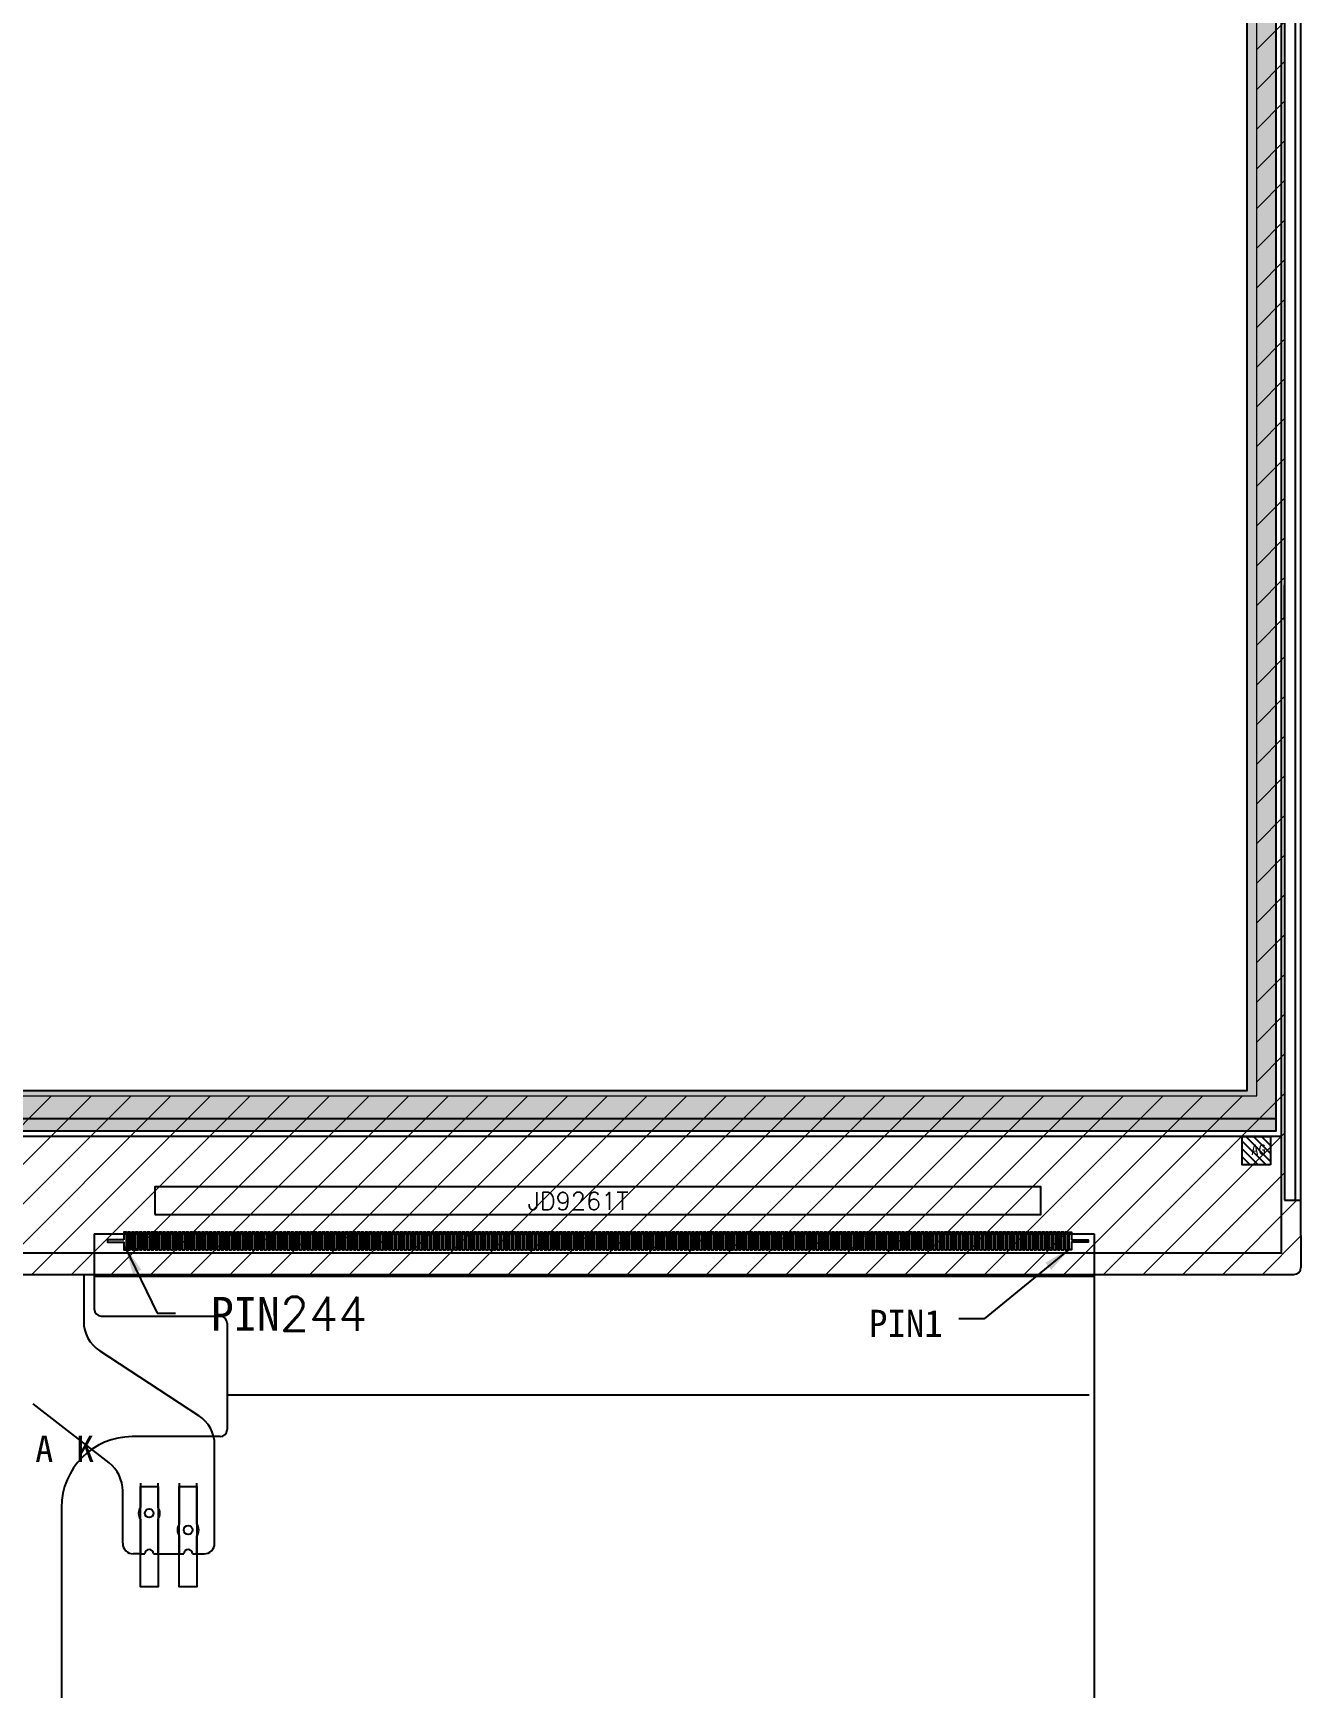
# Model space of a CAD drawing. Header units: millimetres. Extents: x 1875 to 2286, y -25 to 261.
# Drawn here: x 1997.45 to 2033.3, y 74.2 to 120.99 of the extents above; entities that cross this region are included whole.
import ezdxf

# ---------------------------------------------------------------- set-up
doc = ezdxf.new("R2010")
doc.units = ezdxf.units.MM
doc.layers.add('DIM', color=3, linetype='Continuous', lineweight=18)
doc.layers.add('T-SHADING黑白双面胶', color=5, linetype='Continuous', lineweight=18)
for name, color, linetype in [('FPC', 30, 'Continuous'), ('TEXT', 4, 'Continuous'), ('TFT', 7, 'Continuous'), ('铁框', 142, 'Continuous')]:
    doc.layers.add(name, color=color, linetype=linetype)
doc.styles.add('宝明', font='simhei.ttf')
doc.dimstyles.new('ISO-25', dxfattribs={"dimtxt": 2.5, "dimasz": 2.5, "dimexe": 1.25, "dimexo": 0.625, "dimtad": 1, "dimtxsty": 'Standard', "dimcen": 2.5, "dimadec": 0, "dimazin": 0, "dimtfac": 1, "dimtmove": 0, "dimatfit": 3, "dimfxl": 1, "dimarcsym": 0})

# ---------------------------------------------------------------- blocks, each defined once
blk = doc.blocks.new('fpc5')
at = {"color": 2}
for p, q in [((1281.949, 32.883), (1310.229, 32.883)), ((1281.949, 32.882), (1281.949, 30.759)), ((1310.229, 32.883), (1310.229, -10.547)), ((1282.149, 30.559), (1285.51, 30.559)), ((1285.71, 30.359), (1285.71, 27.348)), ((1285.71, 28.333), (1310.089, 28.333)), ((1285.51, 27.148), (1283.023, 27.148)), ((1281.023, 25.148), (1281.023, -6.197))]:
    blk.add_line(p, q, dxfattribs=at)
for centre, radius, start, end in [((1282.149, 30.759), 0.2, 180, 270), ((1285.51, 30.359), 0.2, 0, 90), ((1283.023, 25.148), 2, 90, 180), ((1285.51, 27.348), 0.2, 270, 0)]:
    blk.add_arc(centre, radius, start, end, dxfattribs=at)
blk = doc.blocks.new('LCD1.5')
at = {"layer": 'TFT'}
h = blk.add_hatch(dxfattribs=at)
h.set_pattern_fill('ANSI36', color=256, scale=0.2, style=0)
h.set_pattern_definition([(45, (-15922.382, -4703.7288), (0.336759605, 1.234785217), [1.5875, -0.3175, 0, -0.3175])])
h.paths.add_polyline_path([(1564.092, 26.825), (1600.828, 26.825), (1600.828, 137.225), (1564.092, 137.225)], flags=16)
h.paths.add_polyline_path([(1563.285, 138.075), (1601.635, 138.075), (1601.635, 25.675), (1563.285, 25.675)])
h = blk.add_hatch(dxfattribs=at)
h.set_pattern_fill('ANSI31', color=256, scale=0.05, style=0)
h.set_pattern_definition([(135, (19294.3747, -4805.91362), (0.1122532015, 0.1122532015), [])])
h.paths.add_polyline_path([(1601.485, 24.725), (1600.685, 24.725), (1600.685, 25.525), (1601.485, 25.525)])
for points in [[(1563.135, 138.225), (1601.785, 138.225), (1601.785, 25.525), (1563.135, 25.525)], [(1563.135, 138.225), (1601.785, 138.225), (1601.785, 22.225), (1563.135, 22.225)], [(1563.285, 138.075), (1601.635, 138.075), (1601.635, 25.675), (1563.285, 25.675)], [(1564.092, 26.825), (1600.828, 26.825), (1600.828, 137.225), (1564.092, 137.225)], [(1569.93, 23.325), (1594.99, 23.325), (1594.99, 24.103), (1569.93, 24.103)], [(1569.06, 22.61), (1568.595, 22.61), (1568.595, 22.54), (1569.06, 22.54), (1569.06, 22.325), (1569.13, 22.325), (1569.13, 22.825), (1569.06, 22.825)], [(1569.17, 22.325), (1569.24, 22.325), (1569.24, 22.825), (1569.17, 22.825)], [(1569.28, 22.325), (1569.35, 22.325), (1569.35, 22.825), (1569.28, 22.825)], [(1569.39, 22.325), (1569.46, 22.325), (1569.46, 22.825), (1569.39, 22.825)], [(1569.5, 22.325), (1569.57, 22.325), (1569.57, 22.825), (1569.5, 22.825)], [(1569.61, 22.325), (1569.68, 22.325), (1569.68, 22.825), (1569.61, 22.825)], [(1569.72, 22.325), (1569.79, 22.325), (1569.79, 22.825), (1569.72, 22.825)], [(1569.83, 22.325), (1569.9, 22.325), (1569.9, 22.825), (1569.83, 22.825)], [(1569.94, 22.325), (1570.01, 22.325), (1570.01, 22.825), (1569.94, 22.825)], [(1570.05, 22.325), (1570.12, 22.325), (1570.12, 22.825), (1570.05, 22.825)], [(1570.16, 22.325), (1570.23, 22.325), (1570.23, 22.825), (1570.16, 22.825)], [(1570.27, 22.325), (1570.34, 22.325), (1570.34, 22.825), (1570.27, 22.825)], [(1570.38, 22.325), (1570.45, 22.325), (1570.45, 22.825), (1570.38, 22.825)], [(1570.49, 22.325), (1570.56, 22.325), (1570.56, 22.825), (1570.49, 22.825)], [(1570.6, 22.325), (1570.67, 22.325), (1570.67, 22.825), (1570.6, 22.825)], [(1570.71, 22.325), (1570.78, 22.325), (1570.78, 22.825), (1570.71, 22.825)], [(1570.82, 22.325), (1570.89, 22.325), (1570.89, 22.825), (1570.82, 22.825)], [(1570.93, 22.325), (1571, 22.325), (1571, 22.825), (1570.93, 22.825)], [(1571.04, 22.325), (1571.11, 22.325), (1571.11, 22.825), (1571.04, 22.825)], [(1571.15, 22.325), (1571.22, 22.325), (1571.22, 22.825), (1571.15, 22.825)], [(1571.26, 22.325), (1571.33, 22.325), (1571.33, 22.825), (1571.26, 22.825)], [(1571.37, 22.325), (1571.44, 22.325), (1571.44, 22.825), (1571.37, 22.825)], [(1571.48, 22.325), (1571.55, 22.325), (1571.55, 22.825), (1571.48, 22.825)], [(1571.59, 22.325), (1571.66, 22.325), (1571.66, 22.825), (1571.59, 22.825)], [(1571.7, 22.325), (1571.77, 22.325), (1571.77, 22.825), (1571.7, 22.825)], [(1571.81, 22.325), (1571.88, 22.325), (1571.88, 22.825), (1571.81, 22.825)], [(1571.92, 22.325), (1571.99, 22.325), (1571.99, 22.825), (1571.92, 22.825)], [(1572.03, 22.325), (1572.1, 22.325), (1572.1, 22.825), (1572.03, 22.825)], [(1572.14, 22.325), (1572.21, 22.325), (1572.21, 22.825), (1572.14, 22.825)], [(1572.25, 22.325), (1572.32, 22.325), (1572.32, 22.825), (1572.25, 22.825)], [(1572.36, 22.325), (1572.43, 22.325), (1572.43, 22.825), (1572.36, 22.825)], [(1572.47, 22.325), (1572.54, 22.325), (1572.54, 22.825), (1572.47, 22.825)], [(1572.58, 22.325), (1572.65, 22.325), (1572.65, 22.825), (1572.58, 22.825)], [(1572.69, 22.325), (1572.76, 22.325), (1572.76, 22.825), (1572.69, 22.825)], [(1572.8, 22.325), (1572.87, 22.325), (1572.87, 22.825), (1572.8, 22.825)], [(1572.91, 22.325), (1572.98, 22.325), (1572.98, 22.825), (1572.91, 22.825)], [(1573.02, 22.325), (1573.09, 22.325), (1573.09, 22.825), (1573.02, 22.825)], [(1573.13, 22.325), (1573.2, 22.325), (1573.2, 22.825), (1573.13, 22.825)], [(1573.24, 22.325), (1573.31, 22.325), (1573.31, 22.825), (1573.24, 22.825)], [(1573.35, 22.325), (1573.42, 22.325), (1573.42, 22.825), (1573.35, 22.825)], [(1573.46, 22.325), (1573.53, 22.325), (1573.53, 22.825), (1573.46, 22.825)], [(1573.57, 22.325), (1573.64, 22.325), (1573.64, 22.825), (1573.57, 22.825)], [(1573.68, 22.325), (1573.75, 22.325), (1573.75, 22.825), (1573.68, 22.825)], [(1573.79, 22.325), (1573.86, 22.325), (1573.86, 22.825), (1573.79, 22.825)], [(1573.9, 22.325), (1573.97, 22.325), (1573.97, 22.825), (1573.9, 22.825)], [(1574.01, 22.325), (1574.08, 22.325), (1574.08, 22.825), (1574.01, 22.825)], [(1574.12, 22.325), (1574.19, 22.325), (1574.19, 22.825), (1574.12, 22.825)], [(1574.23, 22.325), (1574.3, 22.325), (1574.3, 22.825), (1574.23, 22.825)], [(1574.34, 22.325), (1574.41, 22.325), (1574.41, 22.825), (1574.34, 22.825)], [(1574.45, 22.325), (1574.52, 22.325), (1574.52, 22.825), (1574.45, 22.825)], [(1574.56, 22.325), (1574.63, 22.325), (1574.63, 22.825), (1574.56, 22.825)], [(1574.67, 22.325), (1574.74, 22.325), (1574.74, 22.825), (1574.67, 22.825)], [(1574.78, 22.325), (1574.85, 22.325), (1574.85, 22.825), (1574.78, 22.825)], [(1574.89, 22.325), (1574.96, 22.325), (1574.96, 22.825), (1574.89, 22.825)], [(1575, 22.325), (1575.07, 22.325), (1575.07, 22.825), (1575, 22.825)], [(1575.11, 22.325), (1575.18, 22.325), (1575.18, 22.825), (1575.11, 22.825)], [(1575.22, 22.325), (1575.29, 22.325), (1575.29, 22.825), (1575.22, 22.825)], [(1575.33, 22.325), (1575.4, 22.325), (1575.4, 22.825), (1575.33, 22.825)], [(1575.44, 22.325), (1575.51, 22.325), (1575.51, 22.825), (1575.44, 22.825)], [(1575.55, 22.325), (1575.62, 22.325), (1575.62, 22.825), (1575.55, 22.825)], [(1575.66, 22.325), (1575.73, 22.325), (1575.73, 22.825), (1575.66, 22.825)], [(1575.77, 22.325), (1575.84, 22.325), (1575.84, 22.825), (1575.77, 22.825)], [(1575.88, 22.325), (1575.95, 22.325), (1575.95, 22.825), (1575.88, 22.825)], [(1575.99, 22.325), (1576.06, 22.325), (1576.06, 22.825), (1575.99, 22.825)], [(1576.1, 22.325), (1576.17, 22.325), (1576.17, 22.825), (1576.1, 22.825)], [(1576.21, 22.325), (1576.28, 22.325), (1576.28, 22.825), (1576.21, 22.825)], [(1576.32, 22.325), (1576.39, 22.325), (1576.39, 22.825), (1576.32, 22.825)], [(1576.43, 22.325), (1576.5, 22.325), (1576.5, 22.825), (1576.43, 22.825)], [(1576.54, 22.325), (1576.61, 22.325), (1576.61, 22.825), (1576.54, 22.825)], [(1576.65, 22.325), (1576.72, 22.325), (1576.72, 22.825), (1576.65, 22.825)], [(1576.76, 22.325), (1576.83, 22.325), (1576.83, 22.825), (1576.76, 22.825)], [(1576.87, 22.325), (1576.94, 22.325), (1576.94, 22.825), (1576.87, 22.825)], [(1576.98, 22.325), (1577.05, 22.325), (1577.05, 22.825), (1576.98, 22.825)], [(1577.09, 22.325), (1577.16, 22.325), (1577.16, 22.825), (1577.09, 22.825)], [(1577.2, 22.325), (1577.27, 22.325), (1577.27, 22.825), (1577.2, 22.825)], [(1577.31, 22.325), (1577.38, 22.325), (1577.38, 22.825), (1577.31, 22.825)], [(1577.42, 22.325), (1577.49, 22.325), (1577.49, 22.825), (1577.42, 22.825)], [(1577.53, 22.325), (1577.6, 22.325), (1577.6, 22.825), (1577.53, 22.825)], [(1577.64, 22.325), (1577.71, 22.325), (1577.71, 22.825), (1577.64, 22.825)], [(1577.75, 22.325), (1577.82, 22.325), (1577.82, 22.825), (1577.75, 22.825)], [(1577.86, 22.325), (1577.93, 22.325), (1577.93, 22.825), (1577.86, 22.825)], [(1577.97, 22.325), (1578.04, 22.325), (1578.04, 22.825), (1577.97, 22.825)], [(1578.08, 22.325), (1578.15, 22.325), (1578.15, 22.825), (1578.08, 22.825)], [(1578.19, 22.325), (1578.26, 22.325), (1578.26, 22.825), (1578.19, 22.825)], [(1578.3, 22.325), (1578.37, 22.325), (1578.37, 22.825), (1578.3, 22.825)], [(1578.41, 22.325), (1578.48, 22.325), (1578.48, 22.825), (1578.41, 22.825)], [(1578.52, 22.325), (1578.59, 22.325), (1578.59, 22.825), (1578.52, 22.825)], [(1578.63, 22.325), (1578.7, 22.325), (1578.7, 22.825), (1578.63, 22.825)], [(1578.74, 22.325), (1578.81, 22.325), (1578.81, 22.825), (1578.74, 22.825)], [(1578.85, 22.325), (1578.92, 22.325), (1578.92, 22.825), (1578.85, 22.825)], [(1578.96, 22.325), (1579.03, 22.325), (1579.03, 22.825), (1578.96, 22.825)], [(1579.07, 22.325), (1579.14, 22.325), (1579.14, 22.825), (1579.07, 22.825)], [(1579.18, 22.325), (1579.25, 22.325), (1579.25, 22.825), (1579.18, 22.825)], [(1579.29, 22.325), (1579.36, 22.325), (1579.36, 22.825), (1579.29, 22.825)], [(1579.4, 22.325), (1579.47, 22.325), (1579.47, 22.825), (1579.4, 22.825)], [(1579.51, 22.325), (1579.58, 22.325), (1579.58, 22.825), (1579.51, 22.825)], [(1579.62, 22.325), (1579.69, 22.325), (1579.69, 22.825), (1579.62, 22.825)], [(1579.73, 22.325), (1579.8, 22.325), (1579.8, 22.825), (1579.73, 22.825)], [(1579.84, 22.325), (1579.91, 22.325), (1579.91, 22.825), (1579.84, 22.825)], [(1579.95, 22.325), (1580.02, 22.325), (1580.02, 22.825), (1579.95, 22.825)], [(1580.06, 22.325), (1580.13, 22.325), (1580.13, 22.825), (1580.06, 22.825)], [(1580.17, 22.325), (1580.24, 22.325), (1580.24, 22.825), (1580.17, 22.825)], [(1580.28, 22.325), (1580.35, 22.325), (1580.35, 22.825), (1580.28, 22.825)], [(1580.39, 22.325), (1580.46, 22.325), (1580.46, 22.825), (1580.39, 22.825)], [(1580.5, 22.325), (1580.57, 22.325), (1580.57, 22.825), (1580.5, 22.825)], [(1580.61, 22.325), (1580.68, 22.325), (1580.68, 22.825), (1580.61, 22.825)], [(1580.72, 22.325), (1580.79, 22.325), (1580.79, 22.825), (1580.72, 22.825)], [(1580.83, 22.325), (1580.9, 22.325), (1580.9, 22.825), (1580.83, 22.825)], [(1580.94, 22.325), (1581.01, 22.325), (1581.01, 22.825), (1580.94, 22.825)], [(1581.05, 22.325), (1581.12, 22.325), (1581.12, 22.825), (1581.05, 22.825)], [(1581.16, 22.325), (1581.23, 22.325), (1581.23, 22.825), (1581.16, 22.825)], [(1581.27, 22.325), (1581.34, 22.325), (1581.34, 22.825), (1581.27, 22.825)], [(1581.38, 22.325), (1581.45, 22.325), (1581.45, 22.825), (1581.38, 22.825)], [(1581.49, 22.325), (1581.56, 22.325), (1581.56, 22.825), (1581.49, 22.825)], [(1581.6, 22.325), (1581.67, 22.325), (1581.67, 22.825), (1581.6, 22.825)], [(1581.71, 22.325), (1581.78, 22.325), (1581.78, 22.825), (1581.71, 22.825)], [(1581.82, 22.325), (1581.89, 22.325), (1581.89, 22.825), (1581.82, 22.825)], [(1581.93, 22.325), (1582, 22.325), (1582, 22.825), (1581.93, 22.825)], [(1582.04, 22.325), (1582.11, 22.325), (1582.11, 22.825), (1582.04, 22.825)], [(1582.15, 22.325), (1582.22, 22.325), (1582.22, 22.825), (1582.15, 22.825)], [(1582.26, 22.325), (1582.33, 22.325), (1582.33, 22.825), (1582.26, 22.825)], [(1582.37, 22.325), (1582.44, 22.325), (1582.44, 22.825), (1582.37, 22.825)], [(1582.48, 22.325), (1582.55, 22.325), (1582.55, 22.825), (1582.48, 22.825)], [(1582.59, 22.325), (1582.66, 22.325), (1582.66, 22.825), (1582.59, 22.825)], [(1582.7, 22.325), (1582.77, 22.325), (1582.77, 22.825), (1582.7, 22.825)], [(1582.81, 22.325), (1582.88, 22.325), (1582.88, 22.825), (1582.81, 22.825)], [(1582.92, 22.325), (1582.99, 22.325), (1582.99, 22.825), (1582.92, 22.825)], [(1583.03, 22.325), (1583.1, 22.325), (1583.1, 22.825), (1583.03, 22.825)], [(1583.14, 22.325), (1583.21, 22.325), (1583.21, 22.825), (1583.14, 22.825)], [(1583.25, 22.325), (1583.32, 22.325), (1583.32, 22.825), (1583.25, 22.825)], [(1583.36, 22.325), (1583.43, 22.325), (1583.43, 22.825), (1583.36, 22.825)], [(1583.47, 22.325), (1583.54, 22.325), (1583.54, 22.825), (1583.47, 22.825)], [(1583.58, 22.325), (1583.65, 22.325), (1583.65, 22.825), (1583.58, 22.825)], [(1583.69, 22.325), (1583.76, 22.325), (1583.76, 22.825), (1583.69, 22.825)], [(1583.8, 22.325), (1583.87, 22.325), (1583.87, 22.825), (1583.8, 22.825)], [(1583.91, 22.325), (1583.98, 22.325), (1583.98, 22.825), (1583.91, 22.825)], [(1584.02, 22.325), (1584.09, 22.325), (1584.09, 22.825), (1584.02, 22.825)], [(1584.13, 22.325), (1584.2, 22.325), (1584.2, 22.825), (1584.13, 22.825)], [(1584.24, 22.325), (1584.31, 22.325), (1584.31, 22.825), (1584.24, 22.825)], [(1584.35, 22.325), (1584.42, 22.325), (1584.42, 22.825), (1584.35, 22.825)], [(1584.46, 22.325), (1584.53, 22.325), (1584.53, 22.825), (1584.46, 22.825)], [(1584.57, 22.325), (1584.64, 22.325), (1584.64, 22.825), (1584.57, 22.825)], [(1584.68, 22.325), (1584.75, 22.325), (1584.75, 22.825), (1584.68, 22.825)], [(1584.79, 22.325), (1584.86, 22.325), (1584.86, 22.825), (1584.79, 22.825)], [(1584.9, 22.325), (1584.97, 22.325), (1584.97, 22.825), (1584.9, 22.825)], [(1585.01, 22.325), (1585.08, 22.325), (1585.08, 22.825), (1585.01, 22.825)], [(1585.12, 22.325), (1585.19, 22.325), (1585.19, 22.825), (1585.12, 22.825)], [(1585.23, 22.325), (1585.3, 22.325), (1585.3, 22.825), (1585.23, 22.825)], [(1585.34, 22.325), (1585.41, 22.325), (1585.41, 22.825), (1585.34, 22.825)], [(1585.45, 22.325), (1585.52, 22.325), (1585.52, 22.825), (1585.45, 22.825)], [(1585.56, 22.325), (1585.63, 22.325), (1585.63, 22.825), (1585.56, 22.825)], [(1585.67, 22.325), (1585.74, 22.325), (1585.74, 22.825), (1585.67, 22.825)], [(1585.78, 22.325), (1585.85, 22.325), (1585.85, 22.825), (1585.78, 22.825)], [(1585.89, 22.325), (1585.96, 22.325), (1585.96, 22.825), (1585.89, 22.825)], [(1586, 22.325), (1586.07, 22.325), (1586.07, 22.825), (1586, 22.825)], [(1586.11, 22.325), (1586.18, 22.325), (1586.18, 22.825), (1586.11, 22.825)], [(1586.22, 22.325), (1586.29, 22.325), (1586.29, 22.825), (1586.22, 22.825)], [(1586.33, 22.325), (1586.4, 22.325), (1586.4, 22.825), (1586.33, 22.825)], [(1586.44, 22.325), (1586.51, 22.325), (1586.51, 22.825), (1586.44, 22.825)], [(1586.55, 22.325), (1586.62, 22.325), (1586.62, 22.825), (1586.55, 22.825)], [(1586.66, 22.325), (1586.73, 22.325), (1586.73, 22.825), (1586.66, 22.825)], [(1586.77, 22.325), (1586.84, 22.325), (1586.84, 22.825), (1586.77, 22.825)], [(1586.88, 22.325), (1586.95, 22.325), (1586.95, 22.825), (1586.88, 22.825)], [(1586.99, 22.325), (1587.06, 22.325), (1587.06, 22.825), (1586.99, 22.825)], [(1587.1, 22.325), (1587.17, 22.325), (1587.17, 22.825), (1587.1, 22.825)], [(1587.21, 22.325), (1587.28, 22.325), (1587.28, 22.825), (1587.21, 22.825)], [(1587.32, 22.325), (1587.39, 22.325), (1587.39, 22.825), (1587.32, 22.825)], [(1587.43, 22.325), (1587.5, 22.325), (1587.5, 22.825), (1587.43, 22.825)], [(1587.54, 22.325), (1587.61, 22.325), (1587.61, 22.825), (1587.54, 22.825)], [(1587.65, 22.325), (1587.72, 22.325), (1587.72, 22.825), (1587.65, 22.825)], [(1587.76, 22.325), (1587.83, 22.325), (1587.83, 22.825), (1587.76, 22.825)], [(1587.87, 22.325), (1587.94, 22.325), (1587.94, 22.825), (1587.87, 22.825)], [(1587.98, 22.325), (1588.05, 22.325), (1588.05, 22.825), (1587.98, 22.825)], [(1588.09, 22.325), (1588.16, 22.325), (1588.16, 22.825), (1588.09, 22.825)], [(1588.2, 22.325), (1588.27, 22.325), (1588.27, 22.825), (1588.2, 22.825)], [(1588.31, 22.325), (1588.38, 22.325), (1588.38, 22.825), (1588.31, 22.825)], [(1588.42, 22.325), (1588.49, 22.325), (1588.49, 22.825), (1588.42, 22.825)], [(1588.53, 22.325), (1588.6, 22.325), (1588.6, 22.825), (1588.53, 22.825)], [(1588.64, 22.325), (1588.71, 22.325), (1588.71, 22.825), (1588.64, 22.825)], [(1588.75, 22.325), (1588.82, 22.325), (1588.82, 22.825), (1588.75, 22.825)], [(1588.86, 22.325), (1588.93, 22.325), (1588.93, 22.825), (1588.86, 22.825)], [(1588.97, 22.325), (1589.04, 22.325), (1589.04, 22.825), (1588.97, 22.825)], [(1589.08, 22.325), (1589.15, 22.325), (1589.15, 22.825), (1589.08, 22.825)], [(1589.19, 22.325), (1589.26, 22.325), (1589.26, 22.825), (1589.19, 22.825)], [(1589.3, 22.325), (1589.37, 22.325), (1589.37, 22.825), (1589.3, 22.825)], [(1589.41, 22.325), (1589.48, 22.325), (1589.48, 22.825), (1589.41, 22.825)], [(1589.52, 22.325), (1589.59, 22.325), (1589.59, 22.825), (1589.52, 22.825)], [(1589.63, 22.325), (1589.7, 22.325), (1589.7, 22.825), (1589.63, 22.825)], [(1589.74, 22.325), (1589.81, 22.325), (1589.81, 22.825), (1589.74, 22.825)], [(1589.85, 22.325), (1589.92, 22.325), (1589.92, 22.825), (1589.85, 22.825)], [(1589.96, 22.325), (1590.03, 22.325), (1590.03, 22.825), (1589.96, 22.825)], [(1590.07, 22.325), (1590.14, 22.325), (1590.14, 22.825), (1590.07, 22.825)], [(1590.18, 22.325), (1590.25, 22.325), (1590.25, 22.825), (1590.18, 22.825)], [(1590.29, 22.325), (1590.36, 22.325), (1590.36, 22.825), (1590.29, 22.825)], [(1590.4, 22.325), (1590.47, 22.325), (1590.47, 22.825), (1590.4, 22.825)], [(1590.51, 22.325), (1590.58, 22.325), (1590.58, 22.825), (1590.51, 22.825)], [(1590.62, 22.325), (1590.69, 22.325), (1590.69, 22.825), (1590.62, 22.825)], [(1590.73, 22.325), (1590.8, 22.325), (1590.8, 22.825), (1590.73, 22.825)], [(1590.84, 22.325), (1590.91, 22.325), (1590.91, 22.825), (1590.84, 22.825)], [(1590.95, 22.325), (1591.02, 22.325), (1591.02, 22.825), (1590.95, 22.825)], [(1591.06, 22.325), (1591.13, 22.325), (1591.13, 22.825), (1591.06, 22.825)], [(1591.17, 22.325), (1591.24, 22.325), (1591.24, 22.825), (1591.17, 22.825)], [(1591.28, 22.325), (1591.35, 22.325), (1591.35, 22.825), (1591.28, 22.825)], [(1591.39, 22.325), (1591.46, 22.325), (1591.46, 22.825), (1591.39, 22.825)], [(1591.5, 22.325), (1591.57, 22.325), (1591.57, 22.825), (1591.5, 22.825)], [(1591.61, 22.325), (1591.68, 22.325), (1591.68, 22.825), (1591.61, 22.825)], [(1591.72, 22.325), (1591.79, 22.325), (1591.79, 22.825), (1591.72, 22.825)], [(1591.83, 22.325), (1591.9, 22.325), (1591.9, 22.825), (1591.83, 22.825)], [(1591.94, 22.325), (1592.01, 22.325), (1592.01, 22.825), (1591.94, 22.825)], [(1592.05, 22.325), (1592.12, 22.325), (1592.12, 22.825), (1592.05, 22.825)], [(1592.16, 22.325), (1592.23, 22.325), (1592.23, 22.825), (1592.16, 22.825)], [(1592.27, 22.325), (1592.34, 22.325), (1592.34, 22.825), (1592.27, 22.825)], [(1592.38, 22.325), (1592.45, 22.325), (1592.45, 22.825), (1592.38, 22.825)], [(1592.49, 22.325), (1592.56, 22.325), (1592.56, 22.825), (1592.49, 22.825)], [(1592.6, 22.325), (1592.67, 22.325), (1592.67, 22.825), (1592.6, 22.825)], [(1592.71, 22.325), (1592.78, 22.325), (1592.78, 22.825), (1592.71, 22.825)], [(1592.82, 22.325), (1592.89, 22.325), (1592.89, 22.825), (1592.82, 22.825)], [(1592.93, 22.325), (1593, 22.325), (1593, 22.825), (1592.93, 22.825)], [(1593.04, 22.325), (1593.11, 22.325), (1593.11, 22.825), (1593.04, 22.825)], [(1593.15, 22.325), (1593.22, 22.325), (1593.22, 22.825), (1593.15, 22.825)], [(1593.26, 22.325), (1593.33, 22.325), (1593.33, 22.825), (1593.26, 22.825)], [(1593.37, 22.325), (1593.44, 22.325), (1593.44, 22.825), (1593.37, 22.825)], [(1593.48, 22.325), (1593.55, 22.325), (1593.55, 22.825), (1593.48, 22.825)], [(1593.59, 22.325), (1593.66, 22.325), (1593.66, 22.825), (1593.59, 22.825)], [(1593.7, 22.325), (1593.77, 22.325), (1593.77, 22.825), (1593.7, 22.825)], [(1593.81, 22.325), (1593.88, 22.325), (1593.88, 22.825), (1593.81, 22.825)], [(1593.92, 22.325), (1593.99, 22.325), (1593.99, 22.825), (1593.92, 22.825)], [(1594.03, 22.325), (1594.1, 22.325), (1594.1, 22.825), (1594.03, 22.825)], [(1594.14, 22.325), (1594.21, 22.325), (1594.21, 22.825), (1594.14, 22.825)], [(1594.25, 22.325), (1594.32, 22.325), (1594.32, 22.825), (1594.25, 22.825)], [(1594.36, 22.325), (1594.43, 22.325), (1594.43, 22.825), (1594.36, 22.825)], [(1594.47, 22.325), (1594.54, 22.325), (1594.54, 22.825), (1594.47, 22.825)], [(1594.58, 22.325), (1594.65, 22.325), (1594.65, 22.825), (1594.58, 22.825)], [(1594.69, 22.325), (1594.76, 22.325), (1594.76, 22.825), (1594.69, 22.825)], [(1594.8, 22.325), (1594.87, 22.325), (1594.87, 22.825), (1594.8, 22.825)], [(1594.91, 22.325), (1594.98, 22.325), (1594.98, 22.825), (1594.91, 22.825)], [(1595.02, 22.325), (1595.09, 22.325), (1595.09, 22.825), (1595.02, 22.825)], [(1595.13, 22.325), (1595.2, 22.325), (1595.2, 22.825), (1595.13, 22.825)], [(1595.24, 22.325), (1595.31, 22.325), (1595.31, 22.825), (1595.24, 22.825)], [(1595.35, 22.325), (1595.42, 22.325), (1595.42, 22.825), (1595.35, 22.825)], [(1595.46, 22.325), (1595.53, 22.325), (1595.53, 22.825), (1595.46, 22.825)], [(1595.57, 22.325), (1595.64, 22.325), (1595.64, 22.825), (1595.57, 22.825)], [(1595.68, 22.325), (1595.75, 22.325), (1595.75, 22.825), (1595.68, 22.825)], [(1595.86, 22.61), (1596.325, 22.61), (1596.325, 22.54), (1595.86, 22.54), (1595.86, 22.325), (1595.79, 22.325), (1595.79, 22.825), (1595.86, 22.825)]]:
    blk.add_lwpolyline(points, close=True, dxfattribs=at)
blk.add_lwpolyline([(1601.485, 24.725), (1600.685, 24.725), (1600.685, 25.525), (1601.485, 25.525), (1601.485, 24.725)], dxfattribs=at)
at = {"layer": 'TEXT'}
blk.add_text('PIN1', height=0.768, dxfattribs=at).set_placement((1590.129, 19.86))
for s, insert, char_height, attachment_point in [('{\\H0.6017x;AG}   ', (1601.348, 25.002), 0.4986, 9), ('PIN{\\Ftxt,bigfont|c134;244}', (1575.941, 20.994), 0.96, 3)]:
    blk.add_mtext(s, dxfattribs=dict(at, insert=insert, char_height=char_height, attachment_point=attachment_point))
at = {"layer": 'TEXT', "insert": (1580.478, 23.951), "char_height": 0.5, "attachment_point": 1}
blk.add_mtext_dynamic_manual_height_columns('{\\Ftxt,bigfont|c134;JD9261T}', width=1.51698, gutter_width=12.5, heights=[0], dxfattribs=at)
at = {"layer": 'TEXT'}
for points in [[(1569.086, 22.421), (1570.002, 20.53), (1570.518, 20.53)], [(1595.819, 22.365), (1593.392, 20.372), (1592.671, 20.372)]]:
    blk.add_leader(points, dimstyle='ISO-25', override={"dimtxt": 1, "dimasz": 0.8}, dxfattribs=at)

msp = doc.modelspace()

# ---------------------------------------------------------------- hatches: boundary and pattern name
at = {"layer": 'T-SHADING黑白双面胶', "linetype": 'Continuous'}
h = msp.add_hatch(dxfattribs=at)
h.set_pattern_fill('ANSI31', color=256, scale=0.25, style=0)
h.set_pattern_definition([(45, (-5815.4607, -1807.874), (-0.56126601, 0.56126601), [])])
h.paths.add_polyline_path([(2033.3, 87.987), (2033.15, 87.987), (2032.84, 87.987), (2032.84, 201.692), (2033.15, 201.692), (2033.15, 202.687), (2033.273, 202.687, 0.767327), (2033, 202.96), (2033, 202.837), (2032.005, 202.837), (2032.005, 202.587), (1994.825, 202.587), (1994.825, 202.837), (1993.83, 202.837), (1993.83, 202.96, 0.767327), (1993.557, 202.687), (1993.68, 202.687), (1993.68, 201.692), (1993.99, 201.692), (1993.99, 87.987), (1993.68, 87.987), (1993.53, 87.987), (1993.53, 86.987), (1993.53, 86.087, 0.414214), (1993.73, 85.887), (2033.1, 85.887, 0.414214), (2033.3, 86.087), (2033.3, 86.987)])
h.paths.add_polyline_path([(1994.78, 90.937), (1994.78, 201.737), (2032.05, 201.737), (2032.05, 90.937)], flags=16)

# ---------------------------------------------------------------- linework, layer by layer
for p, q in [((2032.84, 201.692), (2032.84, 87.987)), ((2032.84, 87.987), (2033.15, 87.987)), ((1999.331, 83.726), (2002.127, 81.903)), ((1999.594, 80.558), (1997.447, 82.229)), ((2002.58, 78.287), (2002.58, 81.065)), ((1999.98, 78.287), (1999.98, 79.769))]:
    msp.add_line(p, q)
at = {"color": 7, "linetype": 'Continuous'}
msp.add_line((2032.84, 104.387), (2032.84, 105.387), dxfattribs=at)
at = {"color": 2}
msp.add_line((1999.175, 85.837), (2027.455, 85.837), dxfattribs=at)
at = {"color": 3}
msp.add_lwpolyline([(1994.24, 202.337), (2032.59, 202.337), (2032.59, 90.287), (1994.24, 90.287)], close=True, dxfattribs=at)
at = {"color": 2}
for points in [[(2000.48, 79.891), (2000.98, 79.891), (2000.98, 77.058), (2000.48, 77.058)], [(2001.58, 79.891), (2002.08, 79.891), (2002.08, 77.058), (2001.58, 77.058)]]:
    msp.add_lwpolyline(points, close=True, dxfattribs=at)
for centre, start, end in [((1999.878, 84.564), 180, 236.8822), ((2001.58, 81.065), 360, 56.8822), ((1998.98, 79.769), 0, 52.1147)]:
    msp.add_arc(centre, 1, start, end)
at = {"layer": 'FPC', "color": 32}
for p, q in [((1998.878, 85.887), (1998.878, 84.564)), ((2000.48, 79.987), (2000.48, 79.303)), ((2000.98, 79.303), (2000.98, 79.987)), ((2001.58, 79.987), (2001.58, 78.828)), ((2002.08, 78.828), (2002.08, 79.987)), ((2000.48, 77.987), (2000.28, 77.987)), ((2000.48, 77.987), (2000.28, 77.987)), ((2000.98, 77.987), (2001.58, 77.987)), ((2000.98, 77.987), (2001.58, 77.987)), ((2002.08, 77.987), (2002.28, 77.987)), ((2002.08, 77.987), (2002.28, 77.987))]:
    msp.add_line(p, q, dxfattribs=at)
for points in [[(2000.48, 78.971), (2000.48, 77.987), (2000.605, 77.987)], [(2000.855, 77.987), (2000.98, 77.987), (2000.98, 78.971)], [(2001.58, 78.496), (2001.58, 77.987), (2001.705, 77.987)], [(2001.955, 77.987), (2002.08, 77.987), (2002.08, 78.496)]]:
    msp.add_lwpolyline(points, dxfattribs=at)
for centre in [(2000.73, 79.137), (2001.83, 78.662)]:
    msp.add_circle(centre, 0.125, dxfattribs=at)
for centre, radius, start, end in [((2000.73, 79.137), 0.3, 146.4427, 213.5573), ((2000.73, 79.137), 0.3, 326.4427, 33.5573), ((2001.83, 78.662), 0.3, 146.4427, 213.5573), ((2001.83, 78.662), 0.3, 326.4427, 33.5573), ((2000.28, 78.287), 0.3, 180, 270), ((2000.28, 78.287), 0.3, 180, 270), ((2002.28, 78.287), 0.3, 270, 0), ((2002.28, 78.287), 0.3, 270, 0), ((2000.73, 77.987), 0.125, 0, 180), ((2001.83, 77.987), 0.125, 0, 180)]:
    msp.add_arc(centre, radius, start, end, dxfattribs=at)
at = {"layer": 'T-SHADING黑白双面胶', "linetype": 'Continuous'}
for p, q in [((2032.05, 90.937), (2032.05, 201.737)), ((1994.78, 90.937), (2032.05, 90.937))]:
    msp.add_line(p, q, dxfattribs=at)
at = {"layer": '铁框'}
for p, q in [((2033.15, 87.987), (2033.15, 202.687)), ((2033.3, 86.987), (2033.3, 202.787)), ((2033.15, 87.987), (2033.3, 87.987)), ((2033.3, 86.987), (2033.3, 86.087)), ((1993.73, 85.887), (2033.1, 85.887))]:
    msp.add_line(p, q, dxfattribs=at)
msp.add_arc((2033.1, 86.087), 0.2, 270, 0, dxfattribs=at)

# ---------------------------------------------------------------- block references
msp.add_blockref('LCD1.5', (430.955, 64.262))
at = {"color": 4}
msp.add_blockref('fpc5', (717.226, 54.154), dxfattribs=at)

# ---------------------------------------------------------------- texts
at = {"layer": 'DIM', "color": 0, "linetype": 'Continuous', "style": '宝明'}
for s, p in [('A', (1997.507, 80.582)), ('K', (1998.661, 80.582))]:
    msp.add_text(s, height=0.75, dxfattribs=at).set_placement(p)

doc.saveas('drawing.dxf')
